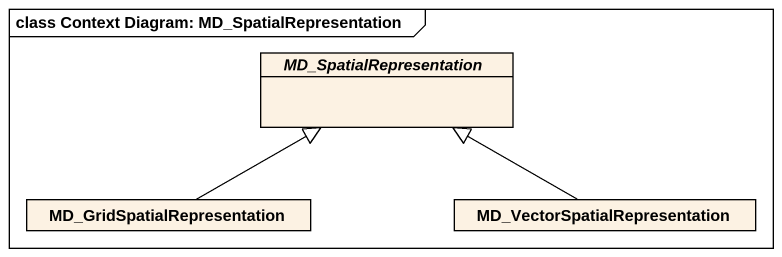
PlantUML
@startuml
mainframe class Context Diagram: MD_SpatialRepresentation
hide circle
hide empty members
abstract class MD_SpatialRepresentation
class MD_GridSpatialRepresentation
class "MD_VectorSpatialRepresentation" as MD_VectorSpatialRepresentati
MD_GridSpatialRepresentation -right-|> MD_SpatialRepresentation
MD_VectorSpatialRepresentati -left-|> MD_SpatialRepresentation
@enduml
